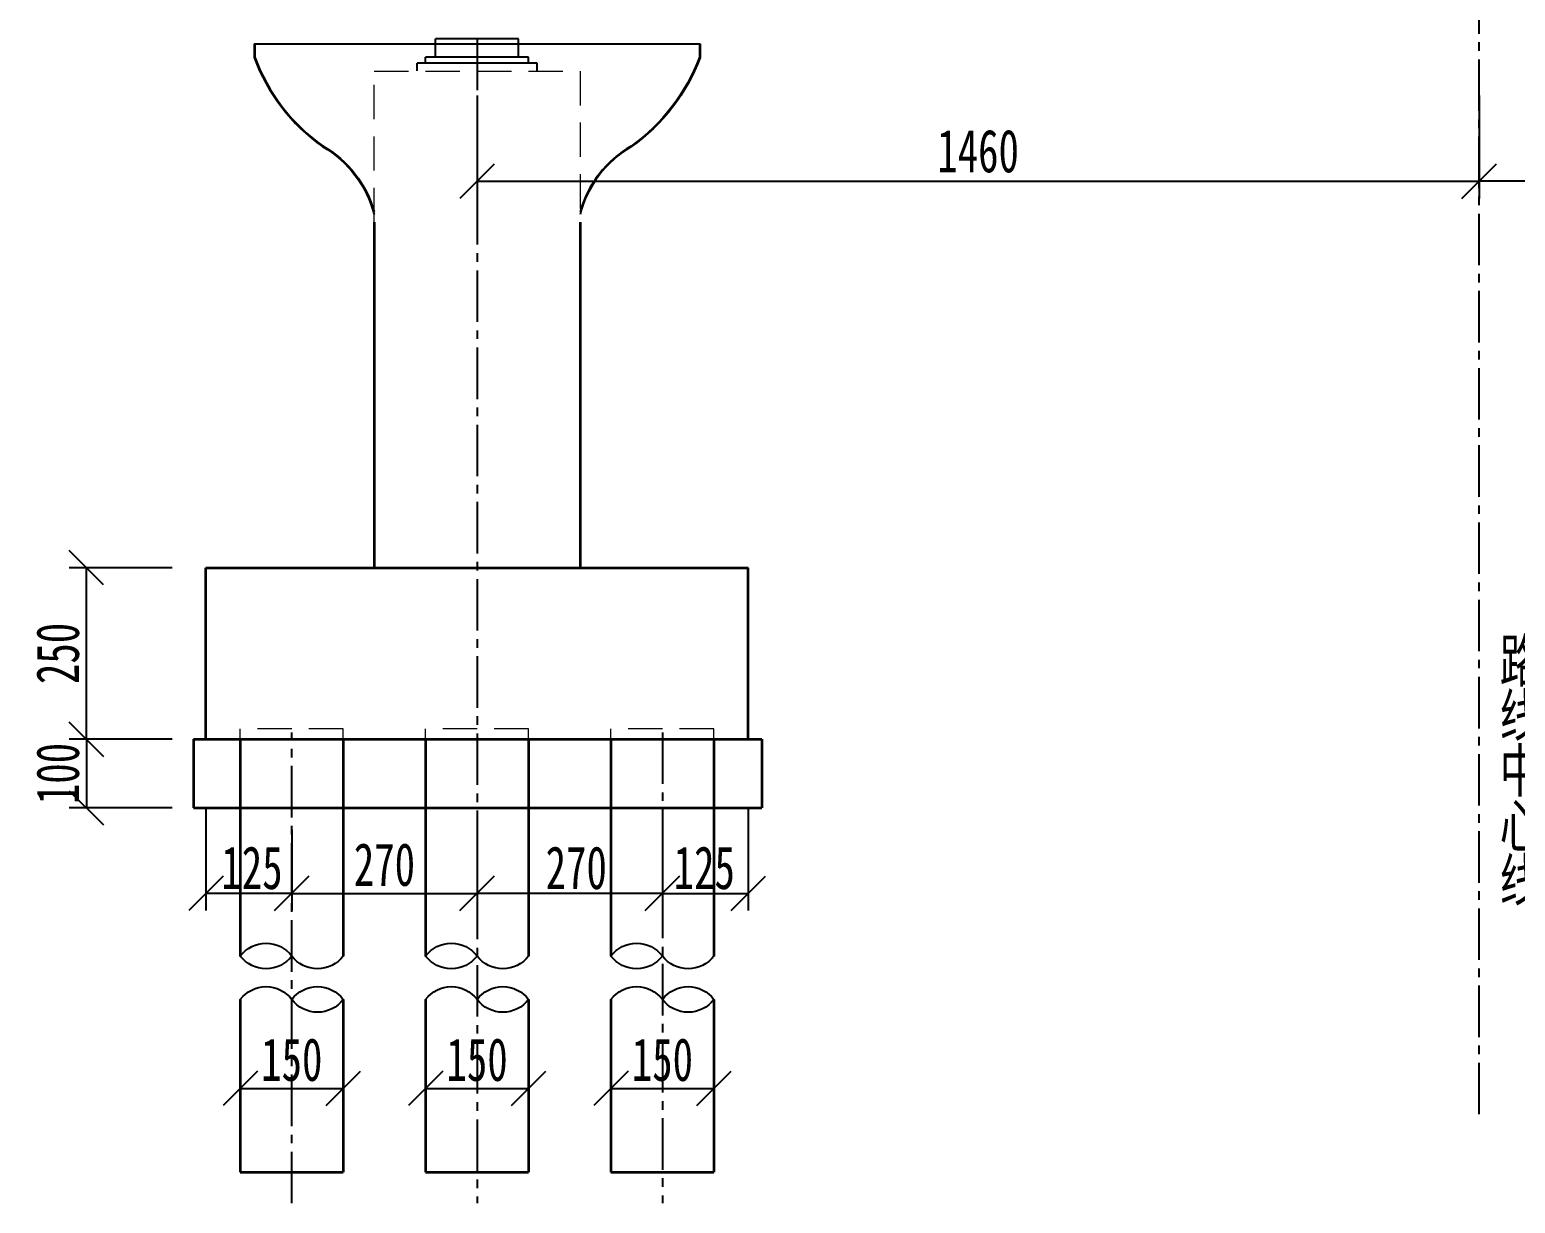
# Model space of a CAD drawing. Extents: x -2611510 to 954358, y -247163 to 181535.
# Drawn here: x 771271 to 792917, y 21598 to 38703 of the extents above; entities that cross this region are included whole.
import ezdxf

# ---------------------------------------------------------------- set-up
doc = ezdxf.new("R2010")
doc.units = 0
doc.linetypes.add('CENTER2', pattern=[1.125, 0.75, -0.125, 0.125, -0.125])
doc.linetypes.add('DASHED', pattern=[0.75, 0.5, -0.25])
doc.layers.get('Defpoints').update_dxf_attribs({"color": 8})
doc.layers.add('Dim', color=4, linetype='Continuous')
for name, color, linetype, lineweight in [('标注', 3, 'Continuous', 18), ('短虚线', 3, 'DASHED', 15), ('粗线', 3, 'Continuous', 35)]:
    doc.layers.add(name, color=color, linetype=linetype, lineweight=lineweight)
doc.styles.add('fs', font='仿宋_GB2312.TTF', dxfattribs={"width": 0.7})
doc.styles.get("Standard").update_dxf_attribs({"font": '仿宋_GB2312.TTF', "width": 0.7})
doc.dimstyles.new('250-1', dxfattribs={"dimscale": 250, "dimtxt": 2.5, "dimasz": 2, "dimexe": 1, "dimexo": 1, "dimgap": 0, "dimtad": 0, "dimdec": 0, "dimlfac": 0.1, "dimrnd": 0.1, "dimzin": 12, "dimdsep": 46, "dimtxsty": 'Standard', "dimblk": 'OBLIQUE', "dimcen": -1, "dimclrd": 4, "dimclre": 256, "dimclrt": 4, "dimadec": 4, "dimazin": 0, "dimtp": 2, "dimtm": 3, "dimtfac": 0.5, "dimtdec": 0, "dimtmove": 2, "dimatfit": 3, "dimldrblk": 'OBLIQUE', "dimfxl": 5, "dimfxlon": 1, "dimtvp": 0.7, "dimtolj": 1, "dimtzin": 12, "dimarcsym": 0})

# ---------------------------------------------------------------- blocks, each defined once
blk = doc.blocks.new('_Oblique')
at = {"color": 0, "linetype": 'ByBlock', "lineweight": -2}
blk.add_line((-0.5, -0.5), (0.5, 0.5), dxfattribs=at)
blk = doc.blocks.new('*D272')
at = {"layer": 'Defpoints', "color": 0, "transparency": 16777216}
for p in [(777790, 38102), (792390, 38102), (792390, 36495)]:
    blk.add_point(p, dxfattribs=at)
at = {"layer": 'Dim', "lineweight": -2, "transparency": 16777216}
for p, q in [((777790, 37745), (777790, 36245)), ((792390, 37745), (792390, 36245))]:
    blk.add_line(p, q, dxfattribs=at)
at = {"layer": 'Dim', "color": 4, "lineweight": -2, "transparency": 16777216}
blk.add_line((777790, 36495), (792390, 36495), dxfattribs=at)
at = {"layer": 'Dim', "color": 4, "lineweight": -2, "transparency": 16777216, "xscale": 500, "yscale": 500, "zscale": 500, "rotation": 180}
blk.add_blockref('_Oblique', (777790, 36495), dxfattribs=at)
at = {"layer": 'Dim', "color": 4, "lineweight": -2, "transparency": 16777216, "xscale": 500, "yscale": 500, "zscale": 500}
blk.add_blockref('_Oblique', (792390, 36495), dxfattribs=at)
at = {"layer": 'Dim', "color": 4, "transparency": 16777216, "insert": (785090, 36932), "char_height": 625, "attachment_point": 5}
blk.add_mtext('\\A1;1460', dxfattribs=at)
blk = doc.blocks.new('*D273')
at = {"layer": 'Defpoints', "color": 0, "transparency": 16777216}
for p in [(792390, 38102), (806990, 38102), (792390, 36495)]:
    blk.add_point(p, dxfattribs=at)
at = {"layer": 'Dim', "lineweight": -2, "transparency": 16777216}
for p, q in [((792390, 37745), (792390, 36245)), ((806990, 37745), (806990, 36245))]:
    blk.add_line(p, q, dxfattribs=at)
at = {"layer": 'Dim', "color": 4, "lineweight": -2, "transparency": 16777216}
blk.add_line((806990, 36495), (792390, 36495), dxfattribs=at)
at = {"layer": 'Dim', "color": 4, "lineweight": -2, "transparency": 16777216, "xscale": 500, "yscale": 500, "zscale": 500, "rotation": 180}
blk.add_blockref('_Oblique', (792390, 36495), dxfattribs=at)
at = {"layer": 'Dim', "color": 4, "lineweight": -2, "transparency": 16777216, "xscale": 500, "yscale": 500, "zscale": 500}
blk.add_blockref('_Oblique', (806990, 36495), dxfattribs=at)
at = {"layer": 'Dim', "color": 4, "transparency": 16777216, "insert": (799690, 36932), "char_height": 625, "attachment_point": 5}
blk.add_mtext('\\A1;1460', dxfattribs=at)
blk = doc.blocks.new('*D349')
at = {"layer": 'Defpoints', "color": 0}
for p in [(772098, 30862), (774635, 30862), (774785, 28362)]:
    blk.add_point(p, dxfattribs=at)
at = {"layer": 'Dim', "lineweight": -2}
for p, q in [((773348, 30862), (771848, 30862)), ((773348, 28362), (771848, 28362))]:
    blk.add_line(p, q, dxfattribs=at)
at = {"layer": 'Dim', "color": 4, "lineweight": -2}
blk.add_line((772098, 28362), (772098, 30862), dxfattribs=at)
at = {"layer": 'Dim', "color": 4, "lineweight": -2, "xscale": 500, "yscale": 500, "zscale": 500}
for p, rotation in [((772098, 30862), 90), ((772098, 28362), 270)]:
    blk.add_blockref('_Oblique', p, dxfattribs=dict(at, rotation=rotation))
at = {"layer": 'Dim', "color": 4, "insert": (771682, 29612), "char_height": 625, "attachment_point": 5, "rotation": 90}
blk.add_mtext('\\A1;250', dxfattribs=at)
blk = doc.blocks.new('*D350')
at = {"layer": 'Defpoints', "color": 0}
for p in [(781740, 28362), (780490, 27293), (781740, 26115)]:
    blk.add_point(p, dxfattribs=at)
at = {"layer": 'Dim', "lineweight": -2}
for p, q in [((781740, 27365), (781740, 25865)), ((780490, 27043), (780490, 25865))]:
    blk.add_line(p, q, dxfattribs=at)
at = {"layer": 'Dim', "color": 4, "lineweight": -2}
blk.add_line((780490, 26115), (781740, 26115), dxfattribs=at)
at = {"layer": 'Dim', "color": 4, "lineweight": -2, "xscale": 500, "yscale": 500, "zscale": 500, "rotation": 180}
blk.add_blockref('_Oblique', (780490, 26115), dxfattribs=at)
at = {"layer": 'Dim', "color": 4, "lineweight": -2, "xscale": 500, "yscale": 500, "zscale": 500}
blk.add_blockref('_Oblique', (781740, 26115), dxfattribs=at)
at = {"layer": 'Dim', "color": 4, "insert": (781100, 26485), "char_height": 625, "attachment_point": 5}
blk.add_mtext('\\A1;125', dxfattribs=at)
blk = doc.blocks.new('*D351')
at = {"layer": 'Defpoints', "color": 0}
for p in [(777790, 27293), (780490, 27293), (777790, 26115)]:
    blk.add_point(p, dxfattribs=at)
at = {"layer": 'Dim', "lineweight": -2}
for p, q in [((777790, 27043), (777790, 25865)), ((780490, 27043), (780490, 25865))]:
    blk.add_line(p, q, dxfattribs=at)
at = {"layer": 'Dim', "color": 4, "lineweight": -2}
blk.add_line((780490, 26115), (777790, 26115), dxfattribs=at)
at = {"layer": 'Dim', "color": 4, "lineweight": -2, "xscale": 500, "yscale": 500, "zscale": 500, "rotation": 180}
blk.add_blockref('_Oblique', (777790, 26115), dxfattribs=at)
at = {"layer": 'Dim', "color": 4, "lineweight": -2, "xscale": 500, "yscale": 500, "zscale": 500}
blk.add_blockref('_Oblique', (780490, 26115), dxfattribs=at)
at = {"layer": 'Dim', "color": 4, "insert": (779235, 26485), "char_height": 625, "attachment_point": 5}
blk.add_mtext('\\A1;270', dxfattribs=at)
blk = doc.blocks.new('*D352')
at = {"layer": 'Defpoints', "color": 0}
for p in [(773840, 28362), (775090, 27293), (773840, 26115)]:
    blk.add_point(p, dxfattribs=at)
at = {"layer": 'Dim', "lineweight": -2}
for p, q in [((773840, 27365), (773840, 25865)), ((775090, 27043), (775090, 25865))]:
    blk.add_line(p, q, dxfattribs=at)
at = {"layer": 'Dim', "color": 4, "lineweight": -2}
blk.add_line((775090, 26115), (773840, 26115), dxfattribs=at)
at = {"layer": 'Dim', "color": 4, "lineweight": -2, "xscale": 500, "yscale": 500, "zscale": 500, "rotation": 180}
blk.add_blockref('_Oblique', (773840, 26115), dxfattribs=at)
at = {"layer": 'Dim', "color": 4, "lineweight": -2, "xscale": 500, "yscale": 500, "zscale": 500}
blk.add_blockref('_Oblique', (775090, 26115), dxfattribs=at)
at = {"layer": 'Dim', "color": 4, "insert": (774510, 26485), "char_height": 625, "attachment_point": 5}
blk.add_mtext('\\A1;125', dxfattribs=at)
blk = doc.blocks.new('*D353')
at = {"layer": 'Defpoints', "color": 0}
for p in [(775090, 27293), (777790, 27293), (777790, 26115)]:
    blk.add_point(p, dxfattribs=at)
at = {"layer": 'Dim', "lineweight": -2}
for p, q in [((775090, 27043), (775090, 25865)), ((777790, 27043), (777790, 25865))]:
    blk.add_line(p, q, dxfattribs=at)
at = {"layer": 'Dim', "color": 4, "lineweight": -2}
blk.add_line((775090, 26115), (777790, 26115), dxfattribs=at)
at = {"layer": 'Dim', "color": 4, "lineweight": -2, "xscale": 500, "yscale": 500, "zscale": 500, "rotation": 180}
blk.add_blockref('_Oblique', (775090, 26115), dxfattribs=at)
at = {"layer": 'Dim', "color": 4, "lineweight": -2, "xscale": 500, "yscale": 500, "zscale": 500}
blk.add_blockref('_Oblique', (777790, 26115), dxfattribs=at)
at = {"layer": 'Dim', "color": 4, "insert": (776440, 26532), "char_height": 625, "attachment_point": 5}
blk.add_mtext('\\A1;270', dxfattribs=at)
blk = doc.blocks.new('*D354')
at = {"layer": 'Defpoints', "color": 0}
for p in [(774340, 23273), (775840, 23273), (775840, 23273)]:
    blk.add_point(p, dxfattribs=at)
at = {"layer": 'Dim', "lineweight": -2}
for p, q in [((775840, 23273), (775840, 23523)), ((774340, 23273), (774340, 23023))]:
    blk.add_line(p, q, dxfattribs=at)
at = {"layer": 'Dim', "color": 4, "lineweight": -2}
blk.add_line((774340, 23273), (775840, 23273), dxfattribs=at)
at = {"layer": 'Dim', "color": 4, "lineweight": -2, "xscale": 500, "yscale": 500, "zscale": 500, "rotation": 180}
blk.add_blockref('_Oblique', (774340, 23273), dxfattribs=at)
at = {"layer": 'Dim', "color": 4, "lineweight": -2, "xscale": 500, "yscale": 500, "zscale": 500}
blk.add_blockref('_Oblique', (775840, 23273), dxfattribs=at)
at = {"layer": 'Dim', "color": 4, "insert": (775090, 23689), "char_height": 625, "attachment_point": 5}
blk.add_mtext('\\A1;150', dxfattribs=at)
blk = doc.blocks.new('*D355')
at = {"layer": 'Defpoints', "color": 0}
for p in [(777040, 23273), (778540, 23273), (778540, 23273)]:
    blk.add_point(p, dxfattribs=at)
at = {"layer": 'Dim', "lineweight": -2}
for p, q in [((778540, 23273), (778540, 23523)), ((777040, 23273), (777040, 23023))]:
    blk.add_line(p, q, dxfattribs=at)
at = {"layer": 'Dim', "color": 4, "lineweight": -2}
blk.add_line((777040, 23273), (778540, 23273), dxfattribs=at)
at = {"layer": 'Dim', "color": 4, "lineweight": -2, "xscale": 500, "yscale": 500, "zscale": 500, "rotation": 180}
blk.add_blockref('_Oblique', (777040, 23273), dxfattribs=at)
at = {"layer": 'Dim', "color": 4, "lineweight": -2, "xscale": 500, "yscale": 500, "zscale": 500}
blk.add_blockref('_Oblique', (778540, 23273), dxfattribs=at)
at = {"layer": 'Dim', "color": 4, "insert": (777790, 23689), "char_height": 625, "attachment_point": 5}
blk.add_mtext('\\A1;150', dxfattribs=at)
blk = doc.blocks.new('*D356')
at = {"layer": 'Defpoints', "color": 0}
for p in [(779740, 23273), (781240, 23273), (781240, 23273)]:
    blk.add_point(p, dxfattribs=at)
at = {"layer": 'Dim', "lineweight": -2}
for p, q in [((781240, 23273), (781240, 23523)), ((779740, 23273), (779740, 23023))]:
    blk.add_line(p, q, dxfattribs=at)
at = {"layer": 'Dim', "color": 4, "lineweight": -2}
blk.add_line((779740, 23273), (781240, 23273), dxfattribs=at)
at = {"layer": 'Dim', "color": 4, "lineweight": -2, "xscale": 500, "yscale": 500, "zscale": 500, "rotation": 180}
blk.add_blockref('_Oblique', (779740, 23273), dxfattribs=at)
at = {"layer": 'Dim', "color": 4, "lineweight": -2, "xscale": 500, "yscale": 500, "zscale": 500}
blk.add_blockref('_Oblique', (781240, 23273), dxfattribs=at)
at = {"layer": 'Dim', "color": 4, "insert": (780490, 23689), "char_height": 625, "attachment_point": 5}
blk.add_mtext('\\A1;150', dxfattribs=at)
blk = doc.blocks.new('*D370')
at = {"layer": 'Defpoints', "color": 0}
for p in [(774363, 28362), (772098, 27362), (774363, 27362)]:
    blk.add_point(p, dxfattribs=at)
at = {"layer": 'Dim', "lineweight": -2}
for p, q in [((773348, 28362), (771848, 28362)), ((773348, 27362), (771848, 27362))]:
    blk.add_line(p, q, dxfattribs=at)
at = {"layer": 'Dim', "color": 4, "lineweight": -2}
blk.add_line((772098, 28362), (772098, 27362), dxfattribs=at)
at = {"layer": 'Dim', "color": 4, "lineweight": -2, "xscale": 500, "yscale": 500, "zscale": 500}
for p, rotation in [((772098, 28362), 90), ((772098, 27362), 270)]:
    blk.add_blockref('_Oblique', p, dxfattribs=dict(at, rotation=rotation))
at = {"layer": 'Dim', "color": 4, "insert": (771682, 27862), "char_height": 625, "attachment_point": 5, "rotation": 90}
blk.add_mtext('\\A1;100', dxfattribs=at)

msp = doc.modelspace()

# ---------------------------------------------------------------- linework, layer by layer
at = {"color": 6, "linetype": 'CENTER2', "ltscale": 1000}
for p, q in [((792389.9, 22895.5), (792389.9, 47316)), ((777789.9, 38570.7), (777789.9, 21597.8)), ((775089.9, 21597.8), (775089.9, 28461.7)), ((780489.9, 28461.7), (780489.9, 21597.8))]:
    msp.add_line(p, q, dxfattribs=at)
msp.add_line((774539.9, 38499), (781039.9, 38499))
at = {"elevation": 0}
for points in [[(774539.9, 38499), (774539.9, 38299, 0.1497222), (775539.9, 36999, -0.2020863), (776289.9, 36008.2)], [(774549.9, 38499), (774549.9, 38300.8, 0.1495134), (775545.3, 37007.4, -0.1959439), (776289.9, 36047, -0.1959439)], [(781039.9, 38499), (781039.9, 38299, -0.1497222), (780039.9, 36999, 0.2020863), (779289.9, 36008.2)], [(781029.9, 38499), (781029.9, 38300.8, -0.1495134), (780034.4, 37007.4, 0.1959439), (779289.9, 36047, 0.1959439)]]:
    msp.add_lwpolyline(points, format="xyb", dxfattribs=at)
at = {"layer": 'Dim'}
for p, q in [((777185.1, 38304.7), (777185.1, 38570.7)), ((777185.1, 38304.7), (777185.1, 38570.7)), ((777185.1, 38304.7), (777185.1, 38570.7)), ((777185.1, 38304.7), (777185.1, 38570.7)), ((777185.1, 38304.7), (777185.1, 38570.7)), ((777185.1, 38304.7), (777185.1, 38570.7)), ((778394.6, 38570.7), (777185.1, 38570.7)), ((778394.6, 38304.7), (778394.6, 38570.7)), ((778394.6, 38304.7), (778394.6, 38570.7)), ((778394.6, 38304.7), (778394.6, 38570.7)), ((778394.6, 38304.7), (778394.6, 38570.7)), ((778394.6, 38304.7), (778394.6, 38570.7)), ((778394.6, 38304.7), (778394.6, 38570.7)), ((778394.6, 38304.7), (778394.6, 38570.7)), ((778394.6, 38304.7), (778394.6, 38570.7)), ((778664.9, 38213.7), (776914.9, 38213.7)), ((776914.9, 38101.7), (776914.9, 38213.7)), ((778664.9, 38213.7), (776914.9, 38213.7)), ((776914.9, 38101.7), (776914.9, 38213.7)), ((778664.9, 38213.7), (776914.9, 38213.7)), ((776914.9, 38101.7), (776914.9, 38213.7)), ((778664.9, 38213.7), (776914.9, 38213.7)), ((776914.9, 38101.7), (776914.9, 38213.7)), ((778540.6, 38304.7), (777039.1, 38304.7)), ((777039.1, 38213.7), (777039.1, 38304.7)), ((778540.6, 38304.7), (777039.1, 38304.7)), ((777039.1, 38213.7), (777039.1, 38304.7)), ((778540.6, 38304.7), (777039.1, 38304.7)), ((777039.1, 38213.7), (777039.1, 38304.7)), ((778540.6, 38304.7), (777039.1, 38304.7)), ((777039.1, 38213.7), (777039.1, 38304.7)), ((778540.6, 38213.7), (777039.1, 38213.7)), ((778540.6, 38213.7), (777039.1, 38213.7)), ((778540.6, 38213.7), (777039.1, 38213.7)), ((778540.6, 38213.7), (777039.1, 38213.7)), ((778540.6, 38213.7), (778540.6, 38304.7)), ((778540.6, 38213.7), (778540.6, 38304.7)), ((778540.6, 38213.7), (778540.6, 38304.7)), ((778540.6, 38213.7), (778540.6, 38304.7)), ((778664.9, 38101.7), (778664.9, 38213.7)), ((778664.9, 38101.7), (778664.9, 38213.7)), ((778664.9, 38101.7), (778664.9, 38213.7)), ((778664.9, 38101.7), (778664.9, 38213.7))]:
    msp.add_line(p, q, dxfattribs=at)
at = {"layer": 'Dim', "elevation": 0}
for points in [[(775839.9, 25202.1, -0.4970563), (775089.9, 25202.1, -0.4970563), (774339.9, 25202.1, -0.4970563), (775089.9, 25202.1)], [(778539.9, 25202.1, -0.4970563), (777789.9, 25202.1, -0.4970563), (777039.9, 25202.1, -0.4970563), (777789.9, 25202.1)], [(781239.9, 25202.1, -0.4970563), (780489.9, 25202.1, -0.4970563), (779739.9, 25202.1, -0.4970563), (780489.9, 25202.1)], [(774339.9, 24569, -0.4970563), (775089.9, 24569, -0.4970563), (775839.9, 24569, -0.4970563), (775089.9, 24569)], [(777039.9, 24569, -0.4970563), (777789.9, 24569, -0.4970563), (778539.9, 24569, -0.4970563), (777789.9, 24569)], [(779739.9, 24569, -0.4970563), (780489.9, 24569, -0.4970563), (781239.9, 24569, -0.4970563), (780489.9, 24569)]]:
    msp.add_lwpolyline(points, format="xyb", dxfattribs=at)
at = {"layer": '短虚线', "color": 4, "ltscale": 1000}
for p, q in [((776289.9, 38099), (779289.9, 38099)), ((776289.9, 35899), (776289.9, 38099)), ((779289.9, 38099), (779289.9, 35899)), ((774339.9, 28361.7), (774339.9, 28511.7)), ((775839.9, 28511.7), (774339.9, 28511.7)), ((774339.9, 28361.7), (774339.9, 28511.7)), ((775839.9, 28361.7), (775839.9, 28511.7)), ((775839.9, 28361.7), (775839.9, 28511.7)), ((777039.9, 28361.7), (777039.9, 28511.7)), ((778539.9, 28511.7), (777039.9, 28511.7)), ((777039.9, 28361.7), (777039.9, 28511.7)), ((778539.9, 28361.7), (778539.9, 28511.7)), ((778539.9, 28361.7), (778539.9, 28511.7)), ((779739.9, 28361.7), (779739.9, 28511.7)), ((781239.9, 28511.7), (779739.9, 28511.7)), ((779739.9, 28361.7), (779739.9, 28511.7)), ((781239.9, 28361.7), (781239.9, 28511.7)), ((781239.9, 28361.7), (781239.9, 28511.7))]:
    msp.add_line(p, q, dxfattribs=at)
at = {"layer": '粗线'}
for p, q in [((776289.9, 35899), (776289.9, 30861.7)), ((779289.9, 35899), (779289.9, 30861.7)), ((773839.9, 30861.7), (781739.9, 30861.7)), ((773839.9, 28361.7), (773839.9, 30861.7)), ((781739.9, 28361.7), (781739.9, 30861.7)), ((773658.5, 28361.7), (781939.2, 28361.7)), ((773658.5, 28361.7), (773658.5, 27361.7)), ((774339.9, 28361.7), (774339.9, 25202.1)), ((775839.9, 28361.7), (775839.9, 25202.1)), ((777039.9, 28361.7), (777039.9, 25202.1)), ((778539.9, 28361.7), (778539.9, 25202.1)), ((779739.9, 28361.7), (779739.9, 25202.1)), ((781239.9, 28361.7), (781239.9, 25202.1)), ((781939.2, 28361.7), (781939.2, 27361.7)), ((773658.5, 27361.7), (781939.2, 27361.7)), ((774339.9, 24569), (774339.9, 22050.3)), ((775839.9, 24569), (775839.9, 22050.3)), ((777039.9, 24569), (777039.9, 22050.3)), ((778539.9, 24569), (778539.9, 22050.3)), ((779739.9, 24569), (779739.9, 22050.3)), ((781239.9, 24569), (781239.9, 22050.3)), ((774339.9, 22050.3), (775839.9, 22050.3)), ((777039.9, 22050.3), (778539.9, 22050.3)), ((779739.9, 22050.3), (781239.9, 22050.3))]:
    msp.add_line(p, q, dxfattribs=at)

# ---------------------------------------------------------------- texts
at = {"layer": '标注', "color": 7, "insert": (792690.3, 29817.4), "char_height": 625, "attachment_point": 1, "rotation": 360, "line_spacing_factor": 0.768, "style": 'fs'}
msp.add_mtext('路\\P线\\P中\\P心\\P线', dxfattribs=at)

# ---------------------------------------------------------------- dimensions: what is measured, and where the dimension line sits
at = {"layer": 'Dim'}
dim = msp.add_linear_dim(base=(792389.9, 36494.6), p1=(777789.9, 38101.7), p2=(792389.9, 38101.7), dimstyle='250-1', dxfattribs=at)
dim.commit()
dim.dimension.update_dxf_attribs({"geometry": '*D272', "text_midpoint": (785089.9, 36932.1)})
dim = msp.add_linear_dim(base=(792389.9, 36494.6), p1=(806989.9, 38101.7), p2=(792389.9, 38101.7), angle=180, dimstyle='250-1', dxfattribs=at)
dim.commit()
dim.dimension.update_dxf_attribs({"geometry": '*D273', "text_midpoint": (799689.9, 36932.1)})
for base, p1, p2, picture, middle in [((772097.7, 30861.7), (774784.9, 28361.7), (774634.9, 30861.7), '*D349', (771681.5, 29611.7)), ((772097.7, 27361.7), (774362.7, 28361.7), (774362.7, 27361.7), '*D370', (771681.5, 27861.7))]:
    dim = msp.add_linear_dim(base=base, p1=p1, p2=p2, angle=90, dimstyle='250-1', override={"dimblk": 'Oblique'}, dxfattribs=at)
    dim.commit()
    dim.dimension.update_dxf_attribs({"geometry": picture, "text_midpoint": middle})
for base, p1, p2, picture, middle in [((773839.9, 26115.3), (775089.9, 27293), (773839.9, 28361.7), '*D352', (774510.4, 26485.3)), ((777789.9, 26115.3), (780489.9, 27293), (777789.9, 27293), '*D351', (779235.2, 26485.3))]:
    dim = msp.add_linear_dim(base=base, p1=p1, p2=p2, angle=180, dimstyle='250-1', override={"dimblk": 'Oblique'}, dxfattribs=at)
    dim.commit()
    dim.dimension.update_dxf_attribs({"geometry": picture, "text_midpoint": middle, "dimtype": 160})
dim = msp.add_linear_dim(base=(781739.9, 26115.3), p1=(780489.9, 27293), p2=(781739.9, 28361.7), dimstyle='250-1', override={"dimblk": 'Oblique'}, dxfattribs=at)
dim.commit()
dim.dimension.update_dxf_attribs({"geometry": '*D350', "text_midpoint": (781100.2, 26485.3), "dimtype": 160})
for base, p1, p2, picture, middle in [((777789.9, 26115.3), (775089.9, 27293), (777789.9, 27293), '*D353', (776439.9, 26531.5)), ((775839.9, 23272.9), (774339.9, 23272.9), (775839.9, 23272.9), '*D354', (775089.9, 23689.1)), ((778539.9, 23272.9), (777039.9, 23272.9), (778539.9, 23272.9), '*D355', (777789.9, 23689.1)), ((781239.9, 23272.9), (779739.9, 23272.9), (781239.9, 23272.9), '*D356', (780489.9, 23689.1))]:
    dim = msp.add_linear_dim(base=base, p1=p1, p2=p2, dimstyle='250-1', override={"dimblk": 'Oblique'}, dxfattribs=at)
    dim.commit()
    dim.dimension.update_dxf_attribs({"geometry": picture, "text_midpoint": middle})

doc.saveas('drawing.dxf')
